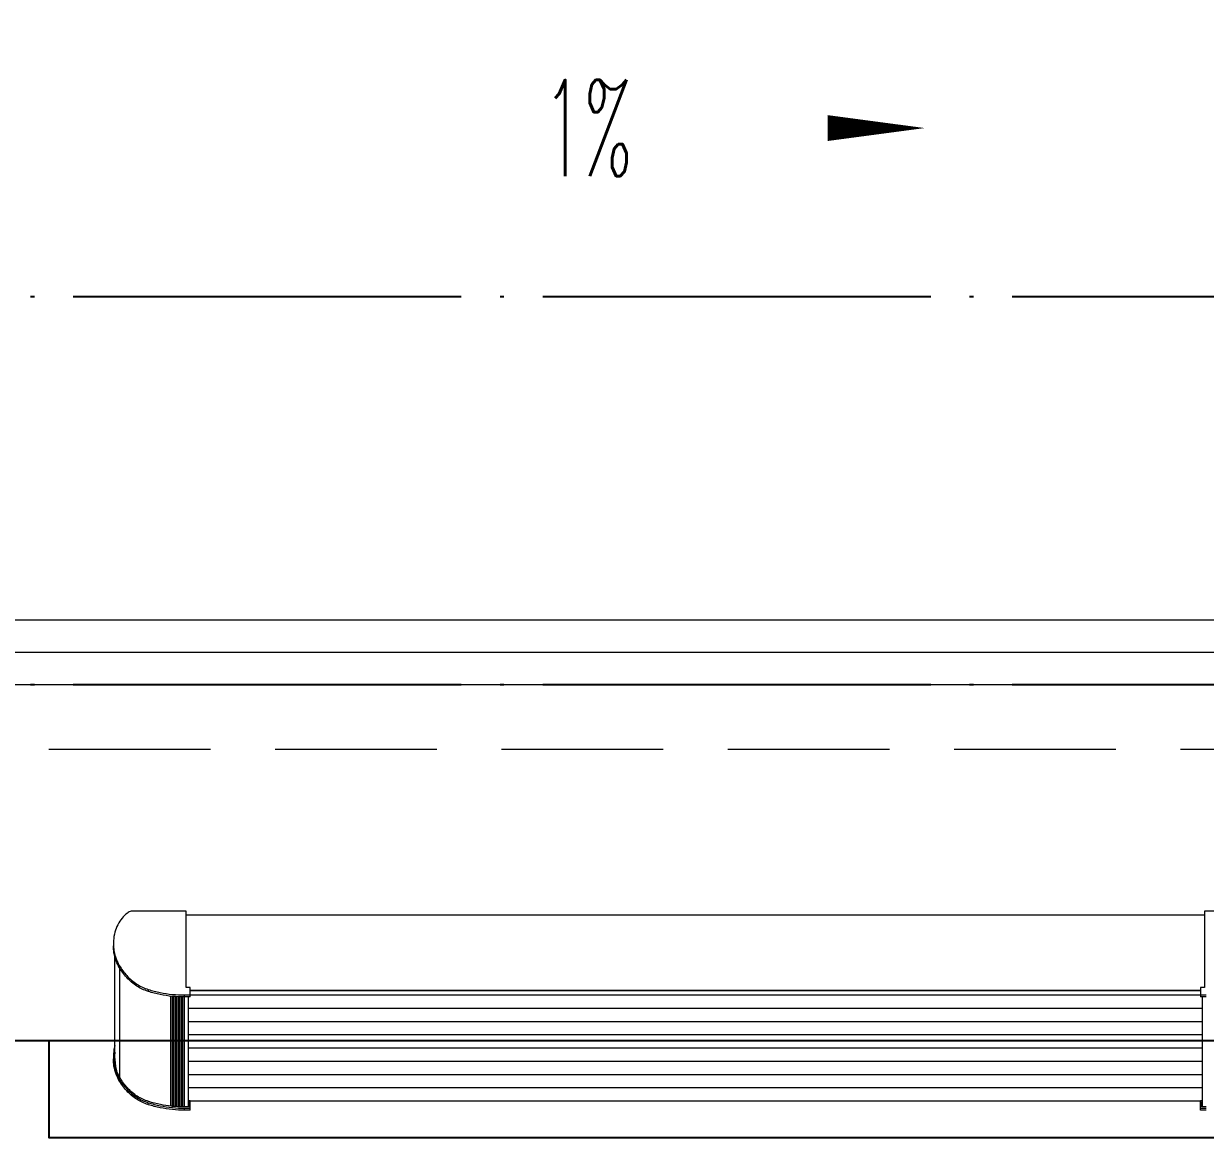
# Model space of a CAD drawing. Extents: x 27938 to 1507990, y 110129 to 923079.
# Drawn here: x 834228 to 836055, y 517540 to 519263 of the extents above; entities that cross this region are included whole.
import ezdxf

# ---------------------------------------------------------------- set-up
doc = ezdxf.new("R2010")
doc.units = 0
doc.header["$LTSCALE"] = 1000
doc.header["$MEASUREMENT"] = 0
doc.linetypes.add('DASH', pattern=[0.35, 0.25, -0.1])
doc.linetypes.add('DOTE', pattern=[2.42, 2, -0.2, 0.02, -0.2])
doc.layers.add('DOTE', color=1, linetype='Continuous')
doc.layers.add('看线', color=251, linetype='Continuous')
for name, color, linetype, lineweight in [('平面-排水沟', 86, 'Continuous', 15), ('平面-栏杆', 135, 'Continuous', 15), ('平面-看线', 45, 'Continuous', 15), ('平面-空调预留孔', 173, 'Continuous', 15)]:
    doc.layers.add(name, color=color, linetype=linetype, lineweight=lineweight)
doc.styles.add('_TCH_DIM', font='SIMPLEX.shx', dxfattribs={"width": 0.7, "bigfont": 'GBCBIG.shx'})

# ---------------------------------------------------------------- blocks, each defined once
blk = doc.blocks.new('GDGDGDSDA')
at = {"layer": 'DOTE', "color": 0, "linetype": 'DOTE', "ltscale": 0.3}
for p, q in [((471334.8, 362158.3), (417334.8, 362158.3)), ((471334.8, 361558.3), (417334.8, 361558.3))]:
    blk.add_line(p, q, dxfattribs=at)
blk = doc.blocks.new('gdgdgdrgdfsfs')
at = {"layer": '平面-空调预留孔'}
for p, q in [((701373.3, 763967.6), (701455, 763967.6)), ((701455, 763967.6), (701455, 763849.2)), ((703030, 763961.6), (701455, 763961.6)), ((703030, 763849.2), (703030, 763967.6)), ((703030, 763967.6), (703111.7, 763967.6)), ((703140.2, 763739.3), (703140.2, 763896.4)), ((703132.5, 763710.1), (703132.5, 763879)), ((703134.4, 763885.1), (703134.4, 763882.1)), ((701455, 763849.2), (701461.2, 763849.2)), ((701461.2, 763849.2), (701461.2, 763834.7)), ((703023.9, 763845.2), (701461.2, 763845.2)), ((703023.9, 763844.9), (701461.2, 763844.9)), ((703023.9, 763834.7), (703023.9, 763849.2)), ((703023.9, 763849.2), (703030, 763849.2)), ((703088.6, 763846.3), (703088.6, 763843.2)), ((701461.2, 763837.8), (701452.7, 763837.8)), ((701452.7, 763834.7), (701461.2, 763834.7)), ((701458.9, 763834.7), (701458.9, 763664.6)), ((703023.9, 763837.8), (701461.2, 763837.8)), ((703032.3, 763837.8), (703023.9, 763837.8)), ((703023.9, 763834.7), (703032.3, 763834.7)), ((703026.2, 763664.6), (703026.2, 763834.7)), ((703032.3, 763664.6), (703032.3, 763837.8)), ((703032.7, 763664.6), (703032.7, 763834.7)), ((703035, 763664.6), (703035, 763834.7)), ((703037.3, 763664.7), (703037.3, 763834.8)), ((703039.6, 763664.7), (703039.6, 763834.9)), ((703041.9, 763664.9), (703041.9, 763835)), ((703044.2, 763665), (703044.2, 763835.1)), ((703046.5, 763665.1), (703046.5, 763835.2)), ((703048.8, 763665.3), (703048.8, 763835.4)), ((703051.1, 763665.5), (703051.1, 763835.6)), ((703053.4, 763665.8), (703053.4, 763835.9)), ((703026.2, 763817.3), (701458.9, 763817.3)), ((703026.2, 763796.9), (701458.9, 763796.9)), ((703026.2, 763776.4), (701458.9, 763776.4)), ((703026.2, 763756), (701458.9, 763756)), ((703026.2, 763735.5), (701458.9, 763735.5)), ((703026.2, 763715), (701458.9, 763715)), ((703026.2, 763694.6), (701458.9, 763694.6)), ((703134.4, 763707), (703134.4, 763710)), ((701452.7, 763664.6), (701459.6, 763664.6)), ((701461.2, 763662.7), (701452.7, 763662.7)), ((701452.7, 763659.6), (701461.2, 763659.6)), ((701458.9, 763674.1), (701461.2, 763674.1)), ((703026.2, 763674.1), (701458.9, 763674.1)), ((701459.6, 763672.2), (701458.9, 763672.2)), ((701459.6, 763669.7), (701458.9, 763669.7)), ((701459.6, 763664.6), (701459.6, 763672.2)), ((701461.2, 763659.6), (701461.2, 763674.1)), ((703023.9, 763659.6), (703023.9, 763674.1)), ((703023.9, 763674.1), (703026.2, 763674.1)), ((703032.3, 763662.7), (703023.9, 763662.7)), ((703023.9, 763659.6), (703032.3, 763659.6)), ((703025.4, 763672.2), (703025.4, 763664.6)), ((703026.2, 763672.2), (703025.4, 763672.2)), ((703026.2, 763669.7), (703025.4, 763669.7)), ((703025.4, 763664.6), (703032.3, 763664.6)), ((703032.3, 763659.6), (703032.3, 763662.7)), ((703088.6, 763668.1), (703088.6, 763671.2))]:
    blk.add_line(p, q, dxfattribs=at)
for points, knots in [([(703111.7, 763967.6), (703112.8, 763967.6), (703114.9, 763967.3), (703118, 763966.3), (703119.9, 763965.1), (703120.9, 763964.4)], [0, 0, 0, 0, 4.088364, 8.168044, 12.231424, 12.231424, 12.231424, 12.231424]), ([(703120.9, 763964.4), (703123.8, 763962.2), (703129.4, 763956.9), (703136, 763946.7), (703140.6, 763934.9), (703142.3, 763924.7), (703142.5, 763918.7), (703142.5, 763917)], [0, 0, 0, 0, 13.236708, 26.367262, 39.40148, 52.370435, 57.391988, 57.391988, 57.391988, 57.391988]), ([(703142.5, 763917), (703142.5, 763914.3), (703142.1, 763907.3), (703139.7, 763896.3), (703136.4, 763888.6), (703134.4, 763885.1)], [0, 0, 0, 0, 7.950473, 20.930505, 33.984373, 33.984373, 33.984373, 33.984373]), ([(703134.4, 763882.1), (703136.4, 763885.6), (703139.7, 763893.2), (703142.1, 763904.3), (703142.5, 763911.3), (703142.5, 763913.9)], [0, 0, 0, 0, 13.053869, 26.0339, 33.984373, 33.984373, 33.984373, 33.984373]), ([(703133.3, 763883.2), (703129.9, 763877.6), (703121.7, 763866.5), (703106.5, 763853.7), (703094.7, 763848.2), (703088.6, 763846.3)], [0, 0, 0, 0, 21.314535, 45.206098, 69.255455, 69.255455, 69.255455, 69.255455]), ([(703089.2, 763843.4), (703095.1, 763845.3), (703106.7, 763850.8), (703122.2, 763863.9), (703130.8, 763875.7), (703134.4, 763882.1)], [0, 0, 0, 0, 23.221194, 47.112756, 70.812357, 70.812357, 70.812357, 70.812357]), ([(703088.6, 763846.3), (703082.5, 763844.4), (703070.1, 763841.2), (703051.3, 763838.4), (703038.6, 763837.8), (703032.3, 763837.8)], [0, 0, 0, 0, 24.22556, 48.472753, 72.728, 72.728, 72.728, 72.728]), ([(703032.3, 763834.7), (703038.6, 763834.7), (703051.3, 763835.3), (703070.1, 763838.2), (703082.5, 763841.3), (703088.6, 763843.2)], [0, 0, 0, 0, 24.256764, 48.502888, 72.728, 72.728, 72.728, 72.728]), ([(703140.2, 763759.4), (703141.3, 763755.4), (703142.3, 763749.5), (703142.5, 763743.6), (703142.5, 763741.9)], [0, 0, 0, 0, 12.807641, 17.829194, 17.829194, 17.829194, 17.829194]), ([(703141, 763741.9), (703141, 763743.5), (703140.9, 763746.8), (703140.5, 763750.1), (703140.2, 763751.8)], [0, 0, 0, 0, 4.848396, 9.936354, 9.936354, 9.936354, 9.936354]), ([(703133.1, 763711.1), (703135.1, 763714.5), (703138.3, 763721.9), (703140.3, 763731.4), (703140.8, 763737), (703140.9, 763738.4)], [0, 0, 0, 0, 12.603735, 25.136179, 29.305258, 29.305258, 29.305258, 29.305258]), ([(703142.5, 763741.9), (703142.5, 763739.2), (703142.1, 763732.3), (703139.7, 763721.2), (703136.4, 763713.6), (703134.4, 763710)], [0, 0, 0, 0, 7.950473, 20.930505, 33.984373, 33.984373, 33.984373, 33.984373]), ([(703134.4, 763707), (703136.4, 763710.5), (703139.7, 763718.1), (703142.1, 763729.2), (703142.5, 763736.2), (703142.5, 763738.8)], [0, 0, 0, 0, 13.053869, 26.0339, 33.984373, 33.984373, 33.984373, 33.984373]), ([(703140.2, 763739.3), (703140.2, 763735.8), (703139.7, 763729.5), (703138.3, 763723.6), (703137.6, 763721)], [0, 0, 0, 0, 10.602023, 18.658548, 18.658548, 18.658548, 18.658548]), ([(703088.2, 763673.1), (703094.2, 763674.9), (703105.8, 763680.3), (703120.7, 763693), (703128.8, 763703.9), (703132.2, 763709.5)], [0, 0, 0, 0, 23.582379, 47.010028, 68.19018, 68.19018, 68.19018, 68.19018]), ([(703133.3, 763708.1), (703129.9, 763702.5), (703121.7, 763691.5), (703106.5, 763678.6), (703094.7, 763673.1), (703088.6, 763671.2)], [0, 0, 0, 0, 21.314535, 45.206098, 69.255455, 69.255455, 69.255455, 69.255455]), ([(703089.2, 763668.3), (703095.1, 763670.2), (703106.7, 763675.7), (703122.2, 763688.8), (703130.8, 763700.6), (703134.4, 763707)], [0, 0, 0, 0, 23.221194, 47.112756, 70.812357, 70.812357, 70.812357, 70.812357]), ([(703088.6, 763671.2), (703082.5, 763669.3), (703070.1, 763666.2), (703051.3, 763663.3), (703038.6, 763662.7), (703032.3, 763662.7)], [0, 0, 0, 0, 24.225112, 48.471236, 72.728, 72.728, 72.728, 72.728]), ([(703032.3, 763659.6), (703038.6, 763659.6), (703051.3, 763660.2), (703070.1, 763663.1), (703082.5, 763666.2), (703088.6, 763668.1)], [0, 0, 0, 0, 24.255247, 48.50244, 72.728, 72.728, 72.728, 72.728]), ([(703053.3, 763665.8), (703058.8, 763666.4), (703070.4, 763668.2), (703081.8, 763671.1), (703087.8, 763672.9)], [0, 0, 0, 0, 21.331569, 44.806099, 44.806099, 44.806099, 44.806099])]:
    blk.add_open_spline(points, degree=3, knots=knots, dxfattribs=at)
for points in [[(703134.4, 763885.1), (703134, 763884.5), (703133.6, 763883.8), (703133.3, 763883.2)], [(703088.6, 763843.2), (703088.8, 763843.3), (703089, 763843.3), (703089.2, 763843.4)], [(703140.2, 763749.2), (703140.6, 763746.8), (703140.8, 763744.4), (703140.9, 763741.9)], [(703140.9, 763738.4), (703140.9, 763739.5), (703141, 763740.7), (703141, 763741.9)], [(703132.2, 763709.5), (703132.5, 763710), (703132.8, 763710.6), (703133.1, 763711.1)], [(703134.4, 763710), (703134, 763709.4), (703133.6, 763708.7), (703133.3, 763708.1)], [(703032.3, 763664.6), (703037, 763664.6), (703041.7, 763664.8), (703046.4, 763665.1)], [(703046.4, 763665.1), (703047.2, 763665.2), (703047.9, 763665.2), (703048.7, 763665.3)], [(703048.7, 763665.3), (703049.5, 763665.4), (703050.2, 763665.4), (703051, 763665.5)], [(703051, 763665.5), (703051, 763665.5), (703051.1, 763665.5), (703051.1, 763665.5)], [(703051.1, 763665.5), (703051.8, 763665.6), (703052.6, 763665.7), (703053.3, 763665.8)], [(703087.8, 763672.9), (703087.9, 763673), (703088.1, 763673), (703088.2, 763673.1)], [(703088.6, 763668.1), (703088.6, 763668.1), (703088.7, 763668.2), (703088.8, 763668.2)], [(703088.8, 763668.2), (703088.9, 763668.2), (703089.1, 763668.3), (703089.2, 763668.3)]]:
    blk.add_open_spline(points, degree=3, dxfattribs=at)

msp = doc.modelspace()

# ---------------------------------------------------------------- linework, layer by layer
at = {"layer": '平面-排水沟', "color": 8}
msp.add_lwpolyline([(835199.8, 519101.4, 0, 0, 0), (835621.2, 519101.4, 0, 40, 0), (835471.2, 519101.4, 0, 0, 0)], format="xyseb", dxfattribs=at)
at = {"layer": '平面-栏杆', "color": 8}
for points in [[(836266.6, 518290.4), (831616.6, 518290.4)], [(836266.6, 518240.4), (831616.6, 518240.4)]]:
    msp.add_lwpolyline(points, dxfattribs=at)
at = {"layer": '平面-看线', "color": 8}
msp.add_lwpolyline([(836266.6, 518340.4), (831616.6, 518340.4)], dxfattribs=at)
at = {"layer": '平面-看线', "color": 8, "linetype": 'DASH'}
msp.add_lwpolyline([(836266.6, 518140.4), (831616.6, 518140.4)], dxfattribs=at)
at = {"layer": '看线', "color": 8}
msp.add_lwpolyline([(830316.6, 519340.4), (830316.6, 517690.4), (850516.6, 517690.4), (850516.6, 519190.4), (852916.6, 519190.4)], dxfattribs=at)
at = {"layer": '看线', "color": 8, "ltscale": 0.5}
msp.add_lwpolyline([(834266.6, 517690.4), (834266.6, 517540.4), (836266.6, 517540.4), (836266.6, 517690.4)], dxfattribs=at)

# ---------------------------------------------------------------- block references
at = {"layer": 'DOTE', "color": 169}
msp.add_blockref('GDGDGDSDA', (408581.8, 156682.1), dxfattribs=at)
at = {"layer": '平面-空调预留孔', "color": 8, "xscale": -1}
msp.add_blockref('gdgdgdrgdfsfs', (1537509.1, -246077.1), dxfattribs=at)

# ---------------------------------------------------------------- texts
at = {"layer": '平面-排水沟', "color": 7, "style": '_TCH_DIM', "width": 0.494118}
msp.add_text('1%', height=148.75, dxfattribs=at).set_placement((835030.8, 519027))

doc.saveas('drawing.dxf')
